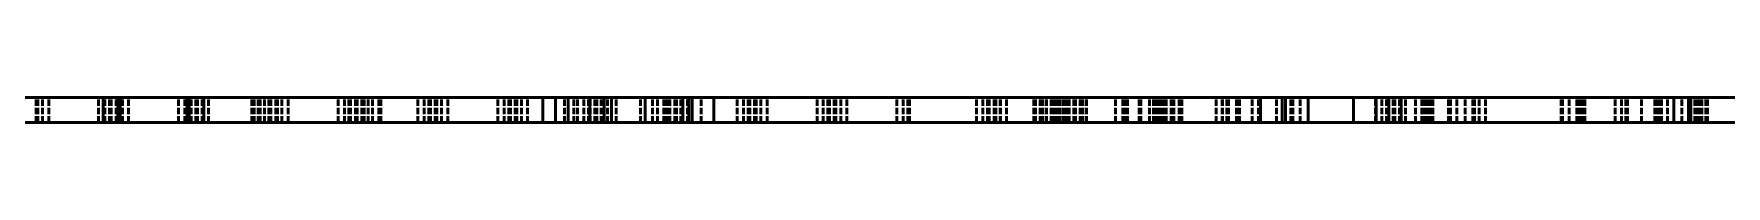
# Model space of a CAD drawing. Header units: millimetres. Extents: x -25 to 356, y -34 to 274.
# Drawn here: x 158.8 to 259.8, y -10.1 to -8.6 of the extents above; entities that cross this region are included whole.
import ezdxf

# ---------------------------------------------------------------- set-up
doc = ezdxf.new("R2010")
doc.units = ezdxf.units.MM
doc.linetypes.add('Continuous2', pattern=[0])
doc.linetypes.add('DASHED', pattern=[0.5, 0.375, -0.125])
doc.layers.add('Unnamed Level 1000', color=1, linetype='Continuous')

msp = doc.modelspace()

# ---------------------------------------------------------------- linework, layer by layer
at = {"layer": 'Unnamed Level 1000', "color": 1, "linetype": 'Continuous2', "lineweight": 50, "true_color": 0xff0000}
for p, q in [((31, -8.6), (189.22, -8.6)), ((189.22, -10.1), (189.22, -8.6)), ((189.22, -8.6), (190.72, -8.6)), ((189.97, -10.1), (189.97, -8.6)), ((190.72, -10.1), (190.72, -8.6)), ((190.72, -8.6), (193.32, -8.6)), ((192.02, -10.1), (192.02, -8.6)), ((193.32, -10.1), (193.32, -8.6)), ((193.32, -8.6), (195.32, -8.6)), ((195.32, -10.1), (195.32, -8.6)), ((195.32, -10.1), (195.32, -8.6)), ((195.32, -8.6), (197.92, -8.6)), ((197.57, -10.1), (197.57, -8.6)), ((197.92, -10.1), (197.92, -8.6)), ((199.42, -8.6), (197.92, -8.6)), ((198.12, -10.1), (198.12, -8.6)), ((199.42, -10.1), (199.42, -8.6)), ((199.42, -10.1), (199.42, -8.6)), ((199.42, -8.6), (232.04, -8.6)), ((232.04, -10.1), (232.04, -8.6)), ((232.04, -10.1), (232.04, -8.6)), ((232.04, -8.6), (233.54, -8.6)), ((233.33, -10.1), (233.33, -8.6)), ((233.54, -10.1), (233.54, -8.6)), ((233.54, -8.6), (238.94, -8.6)), ((234.89, -10.1), (234.89, -8.6)), ((237.59, -10.1), (237.59, -8.6)), ((238.94, -10.1), (238.94, -8.6)), ((238.94, -8.6), (240.44, -8.6)), ((239.69, -10.1), (239.69, -8.6)), ((240.44, -10.1), (240.44, -8.6)), ((240.44, -8.6), (281.22, -8.6)), ((31, -10.1), (189.22, -10.1)), ((189.22, -10.1), (190.72, -10.1)), ((190.72, -10.1), (193.32, -10.1)), ((193.32, -10.1), (195.32, -10.1)), ((195.32, -10.1), (197.92, -10.1)), ((199.42, -10.1), (197.92, -10.1)), ((199.42, -10.1), (232.04, -10.1)), ((232.04, -10.1), (233.54, -10.1)), ((238.94, -10.1), (233.54, -10.1)), ((238.94, -10.1), (240.44, -10.1)), ((240.44, -10.1), (281.22, -10.1))]:
    msp.add_line(p, q, dxfattribs=at)
at = {"layer": 'Unnamed Level 1000', "color": 1, "linetype": 'DASHED', "lineweight": 50, "true_color": 0xff0000}
for p, q in [((83.26, -8.6), (162.99, -8.6)), ((162.99, -8.6), (83.26, -8.6)), ((189.22, -8.6), (141.61, -8.6)), ((162.71, -8.6), (150.21, -8.6)), ((150.21, -8.6), (162.71, -8.6)), ((167.48, -8.6), (154.98, -8.6)), ((154.98, -8.6), (167.48, -8.6)), ((158.99, -10.1), (158.99, -8.6)), ((158.99, -10.1), (158.99, -8.6)), ((159.74, -8.6), (158.99, -8.6)), ((158.99, -10.1), (158.99, -8.6)), ((158.99, -8.6), (159.74, -8.6)), ((158.99, -10.1), (158.99, -8.6)), ((158.99, -10.1), (158.99, -8.6)), ((159.74, -8.6), (158.99, -8.6)), ((158.99, -10.1), (158.99, -8.6)), ((158.99, -8.6), (159.74, -8.6)), ((159.09, -10.1), (159.09, -8.6)), ((159.09, -10.1), (159.09, -8.6)), ((159.36, -10.1), (159.36, -8.6)), ((159.36, -10.1), (159.36, -8.6)), ((172.24, -8.6), (159.74, -8.6)), ((159.74, -10.1), (159.74, -8.6)), ((159.74, -10.1), (159.74, -8.6)), ((159.74, -10.1), (159.74, -8.6)), ((159.74, -8.6), (172.24, -8.6)), ((172.24, -8.6), (159.74, -8.6)), ((159.74, -10.1), (159.74, -8.6)), ((159.74, -10.1), (159.74, -8.6)), ((159.74, -10.1), (159.74, -8.6)), ((159.74, -8.6), (172.24, -8.6)), ((162.71, -10.1), (162.71, -8.6)), ((162.71, -10.1), (162.71, -8.6)), ((163.46, -8.6), (162.71, -8.6)), ((162.71, -10.1), (162.71, -8.6)), ((162.71, -8.6), (163.46, -8.6)), ((162.99, -10.1), (162.99, -8.6)), ((162.99, -10.1), (162.99, -8.6)), ((162.99, -8.6), (163.99, -8.6)), ((162.99, -8.6), (162.99, -10.1)), ((162.99, -8.6), (162.99, -10.1)), ((163.99, -8.6), (162.99, -8.6)), ((163.09, -10.1), (163.09, -8.6)), ((163.36, -10.1), (163.36, -8.6)), ((163.46, -10.1), (163.46, -8.6)), ((163.46, -10.1), (163.46, -8.6)), ((163.46, -10.1), (163.46, -8.6)), ((163.75, -10.1), (163.75, -8.6)), ((163.75, -10.1), (163.75, -8.6)), ((164.5, -8.6), (163.75, -8.6)), ((163.75, -10.1), (163.75, -8.6)), ((163.75, -8.6), (164.5, -8.6)), ((163.85, -10.1), (163.85, -8.6)), ((163.86, -10.1), (163.86, -8.6)), ((163.86, -8.6), (163.86, -10.1)), ((163.99, -8.6), (163.99, -10.1)), ((163.99, -10.1), (163.99, -8.6)), ((164.13, -10.1), (164.13, -8.6)), ((177, -8.6), (164.5, -8.6)), ((164.5, -10.1), (164.5, -8.6)), ((164.5, -10.1), (164.5, -8.6)), ((164.5, -10.1), (164.5, -8.6)), ((164.5, -8.6), (177, -8.6)), ((167.48, -10.1), (167.48, -8.6)), ((167.48, -10.1), (167.48, -8.6)), ((168.23, -8.6), (167.48, -8.6)), ((167.48, -10.1), (167.48, -8.6)), ((167.48, -8.6), (168.23, -8.6)), ((167.85, -10.1), (167.85, -8.6)), ((167.99, -10.1), (167.99, -8.6)), ((167.99, -8.6), (168.99, -8.6)), ((167.99, -8.6), (167.99, -10.1)), ((168.99, -8.6), (167.99, -8.6)), ((168.12, -8.6), (168.12, -10.1)), ((168.12, -10.1), (168.12, -8.6)), ((168.13, -10.1), (168.13, -8.6)), ((168.23, -10.1), (168.23, -8.6)), ((168.23, -10.1), (168.23, -8.6)), ((168.23, -10.1), (168.23, -8.6)), ((168.51, -10.1), (168.51, -8.6)), ((168.51, -10.1), (168.51, -8.6)), ((169.26, -8.6), (168.51, -8.6)), ((168.51, -10.1), (168.51, -8.6)), ((168.51, -8.6), (169.26, -8.6)), ((168.61, -10.1), (168.61, -8.6)), ((168.89, -10.1), (168.89, -8.6)), ((168.99, -8.6), (168.99, -10.1)), ((168.99, -8.6), (168.99, -10.1)), ((168.99, -8.6), (256.71, -8.6)), ((168.99, -10.1), (168.99, -8.6)), ((168.99, -10.1), (168.99, -8.6)), ((256.71, -8.6), (168.99, -8.6)), ((169.26, -10.1), (169.26, -8.6)), ((181.76, -8.6), (169.26, -8.6)), ((169.26, -10.1), (169.26, -8.6)), ((169.26, -10.1), (169.26, -8.6)), ((169.26, -8.6), (181.76, -8.6)), ((171.86, -10.1), (171.86, -8.6)), ((171.86, -10.1), (171.86, -8.6)), ((172.86, -8.6), (171.86, -8.6)), ((171.86, -10.1), (171.86, -8.6)), ((171.86, -8.6), (172.86, -8.6)), ((172, -10.1), (172, -8.6)), ((172.24, -10.1), (172.24, -8.6)), ((172.24, -10.1), (172.24, -8.6)), ((172.99, -8.6), (172.24, -8.6)), ((172.24, -10.1), (172.24, -8.6)), ((172.24, -8.6), (172.99, -8.6)), ((172.24, -10.1), (172.24, -8.6)), ((172.24, -10.1), (172.24, -8.6)), ((172.99, -8.6), (172.24, -8.6)), ((172.24, -10.1), (172.24, -8.6)), ((172.24, -8.6), (172.99, -8.6)), ((172.36, -10.1), (172.36, -8.6)), ((172.61, -10.1), (172.61, -8.6)), ((172.61, -10.1), (172.61, -8.6)), ((178.56, -8.6), (172.86, -8.6)), ((172.86, -10.1), (172.86, -8.6)), ((172.86, -10.1), (172.86, -8.6)), ((172.86, -10.1), (172.86, -8.6)), ((172.86, -8.6), (178.56, -8.6)), ((172.89, -10.1), (172.89, -8.6)), ((172.89, -10.1), (172.89, -8.6)), ((172.99, -10.1), (172.99, -8.6)), ((172.99, -10.1), (172.99, -8.6)), ((172.99, -10.1), (172.99, -8.6)), ((172.99, -10.1), (172.99, -8.6)), ((172.99, -10.1), (172.99, -8.6)), ((172.99, -10.1), (172.99, -8.6)), ((173.28, -10.1), (173.28, -8.6)), ((173.28, -10.1), (173.28, -8.6)), ((174.03, -8.6), (173.28, -8.6)), ((173.28, -10.1), (173.28, -8.6)), ((173.28, -8.6), (174.03, -8.6)), ((173.38, -10.1), (173.38, -8.6)), ((173.65, -10.1), (173.65, -8.6)), ((186.53, -8.6), (174.03, -8.6)), ((174.03, -10.1), (174.03, -8.6)), ((174.03, -10.1), (174.03, -8.6)), ((174.03, -10.1), (174.03, -8.6)), ((174.03, -8.6), (186.53, -8.6)), ((177, -10.1), (177, -8.6)), ((177, -10.1), (177, -8.6)), ((177.75, -8.6), (177, -8.6)), ((177, -10.1), (177, -8.6)), ((177, -8.6), (177.75, -8.6)), ((177.38, -10.1), (177.38, -8.6)), ((177.65, -10.1), (177.65, -8.6)), ((177.75, -10.1), (177.75, -8.6)), ((177.75, -10.1), (177.75, -8.6)), ((177.75, -10.1), (177.75, -8.6)), ((178.04, -10.1), (178.04, -8.6)), ((178.04, -10.1), (178.04, -8.6)), ((178.79, -8.6), (178.04, -8.6)), ((178.04, -10.1), (178.04, -8.6)), ((178.04, -8.6), (178.79, -8.6)), ((178.14, -10.1), (178.14, -8.6)), ((178.41, -10.1), (178.41, -8.6)), ((178.56, -10.1), (178.56, -8.6)), ((178.56, -10.1), (178.56, -8.6)), ((179.56, -8.6), (178.56, -8.6)), ((178.56, -10.1), (178.56, -8.6)), ((178.56, -8.6), (179.56, -8.6)), ((178.79, -10.1), (178.79, -8.6)), ((191.29, -8.6), (178.79, -8.6)), ((178.79, -10.1), (178.79, -8.6)), ((178.79, -10.1), (178.79, -8.6)), ((178.79, -8.6), (191.29, -8.6)), ((179.06, -10.1), (179.06, -8.6)), ((179.43, -10.1), (179.43, -8.6)), ((179.56, -10.1), (179.56, -8.6)), ((179.56, -10.1), (179.56, -8.6)), ((179.56, -10.1), (179.56, -8.6)), ((181.76, -10.1), (181.76, -8.6)), ((181.76, -10.1), (181.76, -8.6)), ((182.51, -8.6), (181.76, -8.6)), ((181.76, -10.1), (181.76, -8.6)), ((181.76, -8.6), (182.51, -8.6)), ((182.14, -10.1), (182.14, -8.6)), ((182.41, -10.1), (182.41, -8.6)), ((182.51, -10.1), (182.51, -8.6)), ((182.51, -10.1), (182.51, -8.6)), ((182.51, -10.1), (182.51, -8.6)), ((182.8, -10.1), (182.8, -8.6)), ((182.8, -10.1), (182.8, -8.6)), ((183.55, -8.6), (182.8, -8.6)), ((182.8, -10.1), (182.8, -8.6)), ((182.8, -8.6), (183.55, -8.6)), ((182.9, -10.1), (182.9, -8.6)), ((183.18, -10.1), (183.18, -8.6)), ((196.05, -8.6), (183.55, -8.6)), ((183.55, -10.1), (183.55, -8.6)), ((183.55, -10.1), (183.55, -8.6)), ((183.55, -10.1), (183.55, -8.6)), ((183.55, -8.6), (196.05, -8.6)), ((186.53, -10.1), (186.53, -8.6)), ((186.53, -10.1), (186.53, -8.6)), ((187.28, -8.6), (186.53, -8.6)), ((186.53, -10.1), (186.53, -8.6)), ((186.53, -8.6), (187.28, -8.6)), ((186.9, -10.1), (186.9, -8.6)), ((187.18, -10.1), (187.18, -8.6)), ((187.28, -10.1), (187.28, -8.6)), ((187.28, -10.1), (187.28, -8.6)), ((187.28, -10.1), (187.28, -8.6)), ((187.56, -10.1), (187.56, -8.6)), ((187.56, -10.1), (187.56, -8.6)), ((188.31, -8.6), (187.56, -8.6)), ((187.56, -10.1), (187.56, -8.6)), ((187.56, -8.6), (188.31, -8.6)), ((187.56, -10.1), (187.56, -8.6)), ((187.56, -10.1), (187.56, -8.6)), ((188.31, -8.6), (187.56, -8.6)), ((187.56, -10.1), (187.56, -8.6)), ((187.56, -8.6), (188.31, -8.6)), ((187.66, -10.1), (187.66, -8.6)), ((187.66, -10.1), (187.66, -8.6)), ((187.94, -10.1), (187.94, -8.6)), ((187.94, -10.1), (187.94, -8.6)), ((200.81, -8.6), (188.31, -8.6)), ((188.31, -10.1), (188.31, -8.6)), ((188.31, -10.1), (188.31, -8.6)), ((188.31, -10.1), (188.31, -8.6)), ((188.31, -8.6), (200.81, -8.6)), ((188.31, -10.1), (188.31, -8.6)), ((200.81, -8.6), (188.31, -8.6)), ((188.31, -10.1), (188.31, -8.6)), ((188.31, -10.1), (188.31, -8.6)), ((188.31, -8.6), (200.81, -8.6)), ((189.22, -10.1), (189.22, -8.6)), ((189.22, -10.1), (189.22, -8.6)), ((189.22, -8.6), (190.72, -8.6)), ((190.52, -10.1), (190.52, -8.6)), ((190.72, -10.1), (190.72, -8.6)), ((190.72, -10.1), (190.72, -8.6)), ((190.72, -10.1), (190.72, -8.6)), ((190.72, -10.1), (190.72, -8.6)), ((190.72, -10.1), (190.72, -8.6)), ((193.32, -8.6), (190.72, -8.6)), ((191.07, -10.1), (191.07, -8.6)), ((191.29, -10.1), (191.29, -8.6)), ((191.29, -10.1), (191.29, -8.6)), ((192.04, -8.6), (191.29, -8.6)), ((191.29, -10.1), (191.29, -8.6)), ((191.29, -8.6), (192.04, -8.6)), ((191.66, -10.1), (191.66, -8.6)), ((191.94, -10.1), (191.94, -8.6)), ((192.04, -10.1), (192.04, -8.6)), ((192.04, -10.1), (192.04, -8.6)), ((192.04, -10.1), (192.04, -8.6)), ((192.33, -10.1), (192.33, -8.6)), ((192.33, -10.1), (192.33, -8.6)), ((193.08, -8.6), (192.33, -8.6)), ((192.33, -10.1), (192.33, -8.6)), ((192.33, -8.6), (193.08, -8.6)), ((192.33, -10.1), (192.33, -8.6)), ((192.33, -10.1), (192.33, -8.6)), ((193.08, -8.6), (192.33, -8.6)), ((192.33, -10.1), (192.33, -8.6)), ((192.33, -8.6), (193.08, -8.6)), ((192.43, -10.1), (192.43, -8.6)), ((192.43, -10.1), (192.43, -8.6)), ((192.7, -10.1), (192.7, -8.6)), ((192.7, -10.1), (192.7, -8.6)), ((195.77, -8.6), (192.87, -8.6)), ((192.87, -8.6), (192.87, -10.1)), ((192.87, -10.1), (192.87, -8.6)), ((192.87, -8.6), (195.77, -8.6)), ((195.77, -8.6), (192.87, -8.6)), ((192.87, -8.6), (192.87, -10.1)), ((192.87, -10.1), (192.87, -8.6)), ((192.87, -8.6), (195.77, -8.6)), ((193.08, -10.1), (193.08, -8.6)), ((205.58, -8.6), (193.08, -8.6)), ((193.08, -10.1), (193.08, -8.6)), ((193.08, -10.1), (193.08, -8.6)), ((193.08, -8.6), (205.58, -8.6)), ((205.58, -8.6), (193.08, -8.6)), ((193.08, -10.1), (193.08, -8.6)), ((193.08, -10.1), (193.08, -8.6)), ((193.08, -10.1), (193.08, -8.6)), ((193.08, -8.6), (205.58, -8.6)), ((193.32, -10.1), (193.32, -8.6)), ((193.32, -10.1), (193.32, -8.6)), ((195.32, -8.6), (193.32, -8.6)), ((193.6, -10.1), (193.6, -8.6)), ((193.6, -10.1), (193.6, -8.6)), ((193.6, -10.1), (193.6, -8.6)), ((193.6, -10.1), (193.6, -8.6)), ((195.05, -10.1), (195.05, -8.6)), ((195.05, -10.1), (195.05, -8.6)), ((195.05, -10.1), (195.05, -8.6)), ((195.05, -10.1), (195.05, -8.6)), ((195.32, -10.1), (195.32, -8.6)), ((197.92, -8.6), (195.32, -8.6)), ((195.77, -10.1), (195.77, -8.6)), ((195.77, -10.1), (195.77, -8.6)), ((195.77, -10.1), (195.77, -8.6)), ((195.77, -10.1), (195.77, -8.6)), ((196.05, -10.1), (196.05, -8.6)), ((196.05, -10.1), (196.05, -8.6)), ((196.8, -8.6), (196.05, -8.6)), ((196.05, -10.1), (196.05, -8.6)), ((196.05, -8.6), (196.8, -8.6)), ((196.43, -10.1), (196.43, -8.6)), ((196.62, -10.1), (196.62, -8.6)), ((196.7, -10.1), (196.7, -8.6)), ((196.8, -10.1), (196.8, -8.6)), ((196.8, -10.1), (196.8, -8.6)), ((196.8, -10.1), (196.8, -8.6)), ((197.09, -10.1), (197.09, -8.6)), ((197.09, -10.1), (197.09, -8.6)), ((197.84, -8.6), (197.09, -8.6)), ((197.09, -10.1), (197.09, -8.6)), ((197.09, -8.6), (197.84, -8.6)), ((197.19, -10.1), (197.19, -8.6)), ((197.46, -10.1), (197.46, -8.6)), ((197.84, -10.1), (197.84, -8.6)), ((210.34, -8.6), (197.84, -8.6)), ((197.84, -10.1), (197.84, -8.6)), ((197.84, -10.1), (197.84, -8.6)), ((197.84, -8.6), (210.34, -8.6)), ((197.92, -10.1), (197.92, -8.6)), ((197.92, -10.1), (197.92, -8.6)), ((197.92, -10.1), (197.92, -8.6)), ((199.42, -8.6), (197.92, -8.6)), ((197.92, -10.1), (197.92, -8.6)), ((197.92, -10.1), (197.92, -8.6)), ((198.67, -10.1), (198.67, -8.6)), ((218.94, -8.6), (199.42, -8.6)), ((199.42, -10.1), (199.42, -8.6)), ((200.81, -10.1), (200.81, -8.6)), ((200.81, -10.1), (200.81, -8.6)), ((201.56, -8.6), (200.81, -8.6)), ((200.81, -10.1), (200.81, -8.6)), ((200.81, -8.6), (201.56, -8.6)), ((200.81, -10.1), (200.81, -8.6)), ((200.81, -10.1), (200.81, -8.6)), ((201.56, -8.6), (200.81, -8.6)), ((200.81, -10.1), (200.81, -8.6)), ((200.81, -8.6), (201.56, -8.6)), ((201.19, -10.1), (201.19, -8.6)), ((201.19, -10.1), (201.19, -8.6)), ((201.46, -10.1), (201.46, -8.6)), ((201.46, -10.1), (201.46, -8.6)), ((201.56, -10.1), (201.56, -8.6)), ((201.56, -10.1), (201.56, -8.6)), ((201.56, -10.1), (201.56, -8.6)), ((201.56, -10.1), (201.56, -8.6)), ((201.56, -10.1), (201.56, -8.6)), ((201.56, -10.1), (201.56, -8.6)), ((201.85, -10.1), (201.85, -8.6)), ((201.85, -10.1), (201.85, -8.6)), ((202.6, -8.6), (201.85, -8.6)), ((201.85, -10.1), (201.85, -8.6)), ((201.85, -8.6), (202.6, -8.6)), ((201.95, -10.1), (201.95, -8.6)), ((202.23, -10.1), (202.23, -8.6)), ((215.1, -8.6), (202.6, -8.6)), ((202.6, -10.1), (202.6, -8.6)), ((202.6, -10.1), (202.6, -8.6)), ((202.6, -10.1), (202.6, -8.6)), ((202.6, -8.6), (215.1, -8.6)), ((205.58, -10.1), (205.58, -8.6)), ((205.58, -10.1), (205.58, -8.6)), ((206.33, -8.6), (205.58, -8.6)), ((205.58, -10.1), (205.58, -8.6)), ((205.58, -8.6), (206.33, -8.6)), ((205.58, -10.1), (205.58, -8.6)), ((205.58, -10.1), (205.58, -8.6)), ((206.33, -8.6), (205.58, -8.6)), ((205.58, -10.1), (205.58, -8.6)), ((205.58, -8.6), (206.33, -8.6)), ((205.95, -10.1), (205.95, -8.6)), ((205.95, -10.1), (205.95, -8.6)), ((206.23, -10.1), (206.23, -8.6)), ((206.23, -10.1), (206.23, -8.6)), ((206.33, -10.1), (206.33, -8.6)), ((206.33, -10.1), (206.33, -8.6)), ((206.33, -10.1), (206.33, -8.6)), ((206.33, -10.1), (206.33, -8.6)), ((206.33, -10.1), (206.33, -8.6)), ((206.33, -10.1), (206.33, -8.6)), ((206.61, -10.1), (206.61, -8.6)), ((206.61, -10.1), (206.61, -8.6)), ((207.36, -8.6), (206.61, -8.6)), ((206.61, -10.1), (206.61, -8.6)), ((206.61, -8.6), (207.36, -8.6)), ((206.61, -10.1), (206.61, -8.6)), ((206.61, -10.1), (206.61, -8.6)), ((207.36, -8.6), (206.61, -8.6)), ((206.61, -10.1), (206.61, -8.6)), ((206.61, -8.6), (207.36, -8.6)), ((206.71, -10.1), (206.71, -8.6)), ((206.71, -10.1), (206.71, -8.6)), ((206.99, -10.1), (206.99, -8.6)), ((206.99, -10.1), (206.99, -8.6)), ((207.36, -10.1), (207.36, -8.6)), ((219.86, -8.6), (207.36, -8.6)), ((207.36, -10.1), (207.36, -8.6)), ((207.36, -10.1), (207.36, -8.6)), ((207.36, -8.6), (219.86, -8.6)), ((219.86, -8.6), (207.36, -8.6)), ((207.36, -10.1), (207.36, -8.6)), ((207.36, -10.1), (207.36, -8.6)), ((207.36, -10.1), (207.36, -8.6)), ((207.36, -8.6), (211.09, -8.6)), ((210.34, -10.1), (210.34, -8.6)), ((210.34, -10.1), (210.34, -8.6)), ((211.09, -8.6), (210.34, -8.6)), ((210.34, -10.1), (210.34, -8.6)), ((210.34, -8.6), (211.09, -8.6)), ((210.71, -10.1), (210.71, -8.6)), ((210.99, -10.1), (210.99, -8.6)), ((211.09, -10.1), (211.09, -8.6)), ((211.09, -10.1), (211.09, -8.6)), ((211.09, -10.1), (211.09, -8.6)), ((211.09, -8.6), (215.85, -8.6)), ((215.1, -10.1), (215.1, -8.6)), ((215.1, -10.1), (215.1, -8.6)), ((215.85, -8.6), (215.1, -8.6)), ((215.1, -10.1), (215.1, -8.6)), ((215.1, -8.6), (215.85, -8.6)), ((215.48, -10.1), (215.48, -8.6)), ((215.75, -10.1), (215.75, -8.6)), ((215.85, -10.1), (215.85, -8.6)), ((215.85, -10.1), (215.85, -8.6)), ((215.85, -10.1), (215.85, -8.6)), ((215.85, -8.6), (216.14, -8.6)), ((216.14, -10.1), (216.14, -8.6)), ((216.14, -10.1), (216.14, -8.6)), ((216.89, -8.6), (216.14, -8.6)), ((216.14, -10.1), (216.14, -8.6)), ((216.14, -8.6), (216.89, -8.6)), ((216.14, -10.1), (216.14, -8.6)), ((216.14, -10.1), (216.14, -8.6)), ((216.89, -8.6), (216.14, -8.6)), ((216.14, -10.1), (216.14, -8.6)), ((216.14, -8.6), (216.89, -8.6)), ((216.14, -8.6), (216.14, -8.6)), ((216.14, -8.6), (218.52, -8.6)), ((216.24, -10.1), (216.24, -8.6)), ((216.24, -10.1), (216.24, -8.6)), ((216.51, -10.1), (216.51, -8.6)), ((216.52, -10.1), (216.52, -8.6)), ((216.89, -10.1), (216.89, -8.6)), ((229.39, -8.6), (216.89, -8.6)), ((216.89, -10.1), (216.89, -8.6)), ((216.89, -10.1), (216.89, -8.6)), ((216.89, -8.6), (229.39, -8.6)), ((216.89, -10.1), (216.89, -8.6)), ((229.39, -8.6), (216.89, -8.6)), ((216.89, -10.1), (216.89, -8.6)), ((216.89, -10.1), (216.89, -8.6)), ((216.89, -8.6), (229.39, -8.6)), ((218.52, -10.1), (218.52, -8.6)), ((218.52, -10.1), (218.52, -8.6)), ((219.05, -8.6), (218.52, -8.6)), ((218.52, -10.1), (218.52, -8.6)), ((218.52, -8.6), (219.27, -8.6)), ((218.52, -8.6), (219.86, -8.6)), ((218.62, -10.1), (218.62, -8.6)), ((218.9, -10.1), (218.9, -8.6)), ((218.94, -10.1), (218.94, -8.6)), ((220.44, -8.6), (218.94, -8.6)), ((219.05, -10.1), (219.05, -8.6)), ((219.05, -10.1), (219.05, -8.6)), ((220.05, -8.6), (219.05, -8.6)), ((219.05, -10.1), (219.05, -8.6)), ((219.27, -10.1), (219.27, -8.6)), ((219.27, -10.1), (219.27, -8.6)), ((219.27, -8.6), (220.02, -8.6)), ((219.55, -10.1), (219.55, -8.6)), ((219.69, -10.1), (219.69, -8.6)), ((219.86, -10.1), (219.86, -8.6)), ((219.86, -10.1), (219.86, -8.6)), ((220.61, -8.6), (219.86, -8.6)), ((219.86, -10.1), (219.86, -8.6)), ((219.86, -8.6), (220.61, -8.6)), ((219.86, -10.1), (219.86, -8.6)), ((219.86, -10.1), (219.86, -8.6)), ((220.61, -8.6), (219.86, -8.6)), ((219.86, -10.1), (219.86, -8.6)), ((219.86, -8.6), (219.91, -8.6)), ((219.91, -10.1), (219.91, -8.6)), ((219.91, -10.1), (219.91, -8.6)), ((219.91, -8.6), (220.44, -8.6)), ((219.91, -10.1), (219.91, -8.6)), ((220.02, -10.1), (220.02, -8.6)), ((220.02, -8.6), (220.05, -8.6)), ((225.85, -8.6), (220.05, -8.6)), ((220.05, -10.1), (220.05, -8.6)), ((220.05, -10.1), (220.05, -8.6)), ((220.05, -10.1), (220.05, -8.6)), ((220.05, -8.6), (225.85, -8.6)), ((220.24, -10.1), (220.24, -8.6)), ((220.36, -10.1), (220.36, -8.6)), ((220.44, -10.1), (220.44, -8.6)), ((220.44, -10.1), (220.44, -8.6)), ((220.44, -10.1), (220.44, -8.6)), ((220.51, -10.1), (220.51, -8.6)), ((220.51, -10.1), (220.51, -8.6)), ((220.61, -10.1), (220.61, -8.6)), ((220.61, -10.1), (220.61, -8.6)), ((220.61, -10.1), (220.61, -8.6)), ((220.61, -10.1), (220.61, -8.6)), ((220.61, -10.1), (220.61, -8.6)), ((221.43, -8.6), (220.61, -8.6)), ((220.62, -10.1), (220.62, -8.6)), ((220.9, -10.1), (220.9, -8.6)), ((220.9, -10.1), (220.9, -8.6)), ((221.65, -8.6), (220.9, -8.6)), ((220.9, -10.1), (220.9, -8.6)), ((220.9, -8.6), (221.65, -8.6)), ((220.94, -10.1), (220.94, -8.6)), ((221, -10.1), (221, -8.6)), ((221.28, -10.1), (221.28, -8.6)), ((221.43, -10.1), (221.43, -8.6)), ((224.85, -8.6), (221.43, -8.6)), ((221.43, -10.1), (221.43, -8.6)), ((221.43, -10.1), (221.43, -8.6)), ((254.78, -8.6), (221.65, -8.6)), ((221.65, -10.1), (221.65, -8.6)), ((221.65, -10.1), (221.65, -8.6)), ((221.65, -10.1), (221.65, -8.6)), ((221.65, -8.6), (223.39, -8.6)), ((223.39, -10.1), (223.39, -8.6)), ((223.39, -10.1), (223.39, -8.6)), ((223.39, -8.6), (223.87, -8.6)), ((223.83, -10.1), (223.83, -8.6)), ((223.87, -10.1), (223.87, -8.6)), ((223.87, -8.6), (224.81, -8.6)), ((223.94, -10.1), (223.94, -8.6)), ((224.1, -10.1), (224.1, -8.6)), ((224.81, -10.1), (224.81, -8.6)), ((224.81, -10.1), (224.81, -8.6)), ((224.81, -8.6), (230.61, -8.6)), ((224.85, -10.1), (224.85, -8.6)), ((225.66, -8.6), (224.85, -8.6)), ((224.91, -10.1), (224.91, -8.6)), ((225.41, -10.1), (225.41, -8.6)), ((225.66, -10.1), (225.66, -8.6)), ((225.66, -10.1), (225.66, -8.6)), ((226, -8.6), (225.66, -8.6)), ((225.66, -10.1), (225.66, -8.6)), ((225.66, -8.6), (226.41, -8.6)), ((225.66, -10.1), (225.66, -8.6)), ((225.66, -10.1), (225.66, -8.6)), ((226.41, -8.6), (225.66, -8.6)), ((225.66, -10.1), (225.66, -8.6)), ((225.66, -10.1), (225.66, -8.6)), ((225.76, -10.1), (225.76, -8.6)), ((225.84, -10.1), (225.84, -8.6)), ((225.84, -10.1), (225.84, -8.6)), ((225.84, -8.6), (226.37, -8.6)), ((225.84, -10.1), (225.84, -8.6)), ((227.34, -8.6), (225.84, -8.6)), ((225.85, -10.1), (225.85, -8.6)), ((226.85, -8.6), (225.85, -8.6)), ((225.85, -10.1), (225.85, -8.6)), ((225.85, -10.1), (225.85, -8.6)), ((225.85, -8.6), (225.87, -8.6)), ((225.87, -10.1), (225.87, -8.6)), ((225.87, -10.1), (225.87, -8.6)), ((225.87, -8.6), (241.3, -8.6)), ((226.21, -8.6), (226, -8.6)), ((226, -10.1), (226, -8.6)), ((226.04, -10.1), (226.04, -8.6)), ((226.04, -10.1), (226.04, -8.6)), ((226.09, -10.1), (226.09, -8.6)), ((226.21, -10.1), (226.21, -8.6)), ((227.19, -8.6), (226.21, -8.6)), ((226.21, -10.1), (226.21, -8.6)), ((226.21, -10.1), (226.21, -8.6)), ((226.37, -10.1), (226.37, -8.6)), ((226.37, -8.6), (226.41, -8.6)), ((226.41, -10.1), (226.41, -8.6)), ((226.41, -10.1), (226.41, -8.6)), ((226.41, -8.6), (257.97, -8.6)), ((226.41, -10.1), (226.41, -8.6)), ((238.91, -8.6), (226.41, -8.6)), ((226.41, -10.1), (226.41, -8.6)), ((226.41, -10.1), (226.41, -8.6)), ((226.41, -8.6), (230.14, -8.6)), ((226.71, -10.1), (226.71, -8.6)), ((226.85, -10.1), (226.85, -8.6)), ((241.3, -8.6), (226.85, -8.6)), ((226.87, -10.1), (226.87, -8.6)), ((227.19, -10.1), (227.19, -8.6)), ((232.99, -8.6), (227.19, -8.6)), ((227.34, -10.1), (227.34, -8.6)), ((227.34, -10.1), (227.34, -8.6)), ((281.22, -8.6), (227.34, -8.6)), ((229.39, -10.1), (229.39, -8.6)), ((229.39, -10.1), (229.39, -8.6)), ((230.14, -8.6), (229.39, -8.6)), ((229.39, -10.1), (229.39, -8.6)), ((229.39, -8.6), (230.14, -8.6)), ((229.39, -10.1), (229.39, -8.6)), ((229.39, -10.1), (229.39, -8.6)), ((230.14, -8.6), (229.39, -8.6)), ((229.39, -10.1), (229.39, -8.6)), ((229.39, -8.6), (230.14, -8.6)), ((229.76, -10.1), (229.76, -8.6)), ((229.77, -10.1), (229.77, -8.6)), ((230.04, -10.1), (230.04, -8.6)), ((230.04, -10.1), (230.04, -8.6)), ((230.14, -10.1), (230.14, -8.6)), ((230.14, -10.1), (230.14, -8.6)), ((230.14, -10.1), (230.14, -8.6)), ((230.14, -10.1), (230.14, -8.6)), ((230.14, -10.1), (230.14, -8.6)), ((230.14, -10.1), (230.14, -8.6)), ((230.14, -8.6), (230.14, -8.6)), ((230.14, -8.6), (232.04, -8.6)), ((230.61, -10.1), (230.61, -8.6)), ((230.61, -8.6), (231.55, -8.6)), ((230.79, -10.1), (230.79, -8.6)), ((231.55, -10.1), (231.55, -8.6)), ((231.55, -10.1), (231.55, -8.6)), ((231.55, -8.6), (232.02, -8.6)), ((231.55, -10.1), (231.55, -8.6)), ((231.93, -10.1), (231.93, -8.6)), ((232.02, -10.1), (232.02, -8.6)), ((232.02, -8.6), (241.83, -8.6)), ((232.04, -8.6), (233.54, -8.6)), ((232.99, -10.1), (232.99, -8.6)), ((232.99, -10.1), (232.99, -8.6)), ((233.93, -8.6), (232.99, -8.6)), ((233.54, -10.1), (233.54, -8.6)), ((233.54, -8.6), (238.91, -8.6)), ((233.86, -10.1), (233.86, -8.6)), ((233.93, -10.1), (233.93, -8.6)), ((234.4, -8.6), (233.93, -8.6)), ((233.97, -10.1), (233.97, -8.6)), ((234.4, -10.1), (234.4, -8.6)), ((234.4, -10.1), (234.4, -8.6)), ((249.98, -8.6), (234.4, -8.6)), ((238.91, -10.1), (238.91, -8.6)), ((238.91, -10.1), (238.91, -8.6)), ((239.66, -8.6), (238.91, -8.6)), ((238.91, -10.1), (238.91, -8.6)), ((238.91, -8.6), (238.94, -8.6)), ((238.94, -10.1), (238.94, -8.6)), ((238.94, -10.1), (238.94, -8.6)), ((238.94, -10.1), (238.94, -8.6)), ((238.94, -8.6), (239.66, -8.6)), ((239.29, -10.1), (239.29, -8.6)), ((239.56, -10.1), (239.56, -8.6)), ((239.66, -10.1), (239.66, -8.6)), ((239.66, -10.1), (239.66, -8.6)), ((239.66, -10.1), (239.66, -8.6)), ((239.95, -10.1), (239.95, -8.6)), ((239.95, -10.1), (239.95, -8.6)), ((240.7, -8.6), (239.95, -8.6)), ((239.95, -10.1), (239.95, -8.6)), ((239.95, -8.6), (240.7, -8.6)), ((239.95, -10.1), (239.95, -8.6)), ((239.95, -10.1), (239.95, -8.6)), ((240.7, -8.6), (239.95, -8.6)), ((239.95, -10.1), (239.95, -8.6)), ((239.95, -8.6), (240.7, -8.6)), ((240.05, -10.1), (240.05, -8.6)), ((240.05, -10.1), (240.05, -8.6)), ((240.33, -10.1), (240.33, -8.6)), ((240.33, -10.1), (240.33, -8.6)), ((253.2, -8.6), (240.7, -8.6)), ((240.7, -10.1), (240.7, -8.6)), ((240.7, -10.1), (240.7, -8.6)), ((240.7, -10.1), (240.7, -8.6)), ((240.7, -8.6), (253.2, -8.6)), ((241.83, -8.6), (240.7, -8.6)), ((240.7, -10.1), (240.7, -8.6)), ((240.7, -10.1), (240.7, -8.6)), ((240.7, -10.1), (240.7, -8.6)), ((240.7, -8.6), (253.2, -8.6)), ((241.3, -10.1), (241.3, -8.6)), ((241.3, -10.1), (241.3, -8.6)), ((242.05, -8.6), (241.3, -8.6)), ((241.3, -10.1), (241.3, -8.6)), ((241.3, -8.6), (242.05, -8.6)), ((241.67, -10.1), (241.67, -8.6)), ((241.83, -10.1), (241.83, -8.6)), ((241.83, -10.1), (241.83, -8.6)), ((241.83, -8.6), (242.33, -8.6)), ((241.83, -10.1), (241.83, -8.6)), ((242.33, -8.6), (241.83, -8.6)), ((241.95, -10.1), (241.95, -8.6)), ((242.05, -10.1), (242.05, -8.6)), ((242.05, -10.1), (242.05, -8.6)), ((242.05, -10.1), (242.05, -8.6)), ((242.08, -10.1), (242.08, -8.6)), ((242.26, -10.1), (242.26, -8.6)), ((242.33, -10.1), (242.33, -8.6)), ((242.33, -10.1), (242.33, -8.6)), ((242.33, -10.1), (242.33, -8.6)), ((243.25, -10.1), (243.25, -8.6)), ((243.25, -10.1), (243.25, -8.6)), ((244.25, -8.6), (243.25, -8.6)), ((243.25, -10.1), (243.25, -8.6)), ((243.25, -8.6), (244.25, -8.6)), ((243.38, -10.1), (243.38, -8.6)), ((243.75, -10.1), (243.75, -8.6)), ((244.25, -10.1), (244.25, -8.6)), ((250.05, -8.6), (244.25, -8.6)), ((244.25, -10.1), (244.25, -8.6)), ((244.25, -10.1), (244.25, -8.6)), ((244.25, -8.6), (250.05, -8.6)), ((244.71, -10.1), (244.71, -8.6)), ((244.71, -10.1), (244.71, -8.6)), ((245.46, -8.6), (244.71, -8.6)), ((244.71, -10.1), (244.71, -8.6)), ((244.71, -8.6), (245.46, -8.6)), ((244.81, -10.1), (244.81, -8.6)), ((245.09, -10.1), (245.09, -8.6)), ((245.46, -10.1), (245.46, -8.6)), ((257.96, -8.6), (245.46, -8.6)), ((245.46, -10.1), (245.46, -8.6)), ((245.46, -10.1), (245.46, -8.6)), ((245.46, -8.6), (257.96, -8.6)), ((250.45, -8.6), (249.98, -8.6)), ((249.98, -10.1), (249.98, -8.6)), ((250.05, -10.1), (250.05, -8.6)), ((251.05, -8.6), (250.05, -8.6)), ((250.05, -10.1), (250.05, -8.6)), ((250.05, -10.1), (250.05, -8.6)), ((250.05, -8.6), (250.07, -8.6)), ((250.07, -10.1), (250.07, -8.6)), ((250.07, -10.1), (250.07, -8.6)), ((250.07, -8.6), (257.97, -8.6)), ((250.07, -10.1), (250.07, -8.6)), ((250.45, -10.1), (250.45, -8.6)), ((251.39, -8.6), (250.45, -8.6)), ((250.45, -10.1), (250.45, -8.6)), ((250.45, -10.1), (250.45, -8.6)), ((250.91, -10.1), (250.91, -8.6)), ((251.05, -10.1), (251.05, -8.6)), ((257.97, -8.6), (251.05, -8.6)), ((251.21, -10.1), (251.21, -8.6)), ((251.39, -10.1), (251.39, -8.6)), ((257.19, -8.6), (251.39, -8.6)), ((253.2, -10.1), (253.2, -8.6)), ((253.2, -10.1), (253.2, -8.6)), ((253.95, -8.6), (253.2, -8.6)), ((253.2, -10.1), (253.2, -8.6)), ((253.2, -8.6), (253.95, -8.6)), ((253.2, -10.1), (253.2, -8.6)), ((253.2, -8.6), (253.21, -8.6)), ((253.21, -10.1), (253.21, -8.6)), ((253.21, -10.1), (253.21, -8.6)), ((253.21, -10.1), (253.21, -8.6)), ((253.21, -8.6), (255.58, -8.6)), ((253.58, -10.1), (253.58, -8.6)), ((253.85, -10.1), (253.85, -8.6)), ((253.95, -10.1), (253.95, -8.6)), ((253.95, -10.1), (253.95, -8.6)), ((253.95, -10.1), (253.95, -8.6)), ((254.78, -10.1), (254.78, -8.6)), ((255.67, -8.6), (254.78, -8.6)), ((254.78, -10.1), (254.78, -8.6)), ((255.58, -10.1), (255.58, -8.6)), ((255.58, -8.6), (256.33, -8.6)), ((255.66, -10.1), (255.66, -8.6)), ((255.67, -10.1), (255.67, -8.6)), ((255.84, -8.6), (255.67, -8.6)), ((255.84, -10.1), (255.84, -8.6)), ((256.33, -8.6), (255.84, -8.6)), ((255.84, -10.1), (255.84, -8.6)), ((255.84, -10.1), (255.84, -8.6)), ((255.96, -10.1), (255.96, -8.6)), ((256.33, -10.1), (256.33, -8.6)), ((256.33, -10.1), (256.33, -8.6)), ((256.33, -10.1), (256.33, -8.6)), ((256.33, -8.6), (256.33, -8.6)), ((256.33, -10.1), (256.33, -8.6)), ((256.33, -10.1), (256.33, -8.6)), ((256.33, -8.6), (256.33, -8.6)), ((256.33, -10.1), (256.33, -8.6)), ((256.33, -10.1), (256.33, -8.6)), ((256.71, -10.1), (256.71, -8.6)), ((256.71, -10.1), (256.71, -8.6)), ((256.71, -8.6), (257.71, -8.6)), ((256.71, -8.6), (256.71, -10.1)), ((256.71, -8.6), (256.71, -10.1)), ((257.71, -8.6), (256.71, -8.6)), ((257.19, -10.1), (257.19, -8.6)), ((257.19, -10.1), (257.19, -8.6)), ((258.17, -8.6), (257.19, -8.6)), ((257.58, -10.1), (257.58, -8.6)), ((257.58, -8.6), (257.58, -10.1)), ((257.71, -8.6), (257.71, -10.1)), ((257.71, -10.1), (257.71, -8.6)), ((257.96, -10.1), (257.96, -8.6)), ((257.96, -10.1), (257.96, -8.6)), ((258.71, -8.6), (257.96, -8.6)), ((257.96, -10.1), (257.96, -8.6)), ((257.96, -8.6), (258.71, -8.6)), ((257.97, -10.1), (257.97, -8.6)), ((257.97, -10.1), (257.97, -8.6)), ((258.72, -8.6), (257.97, -8.6)), ((257.97, -10.1), (257.97, -8.6)), ((257.97, -8.6), (258.72, -8.6)), ((257.97, -10.1), (257.97, -8.6)), ((257.97, -8.6), (258.72, -8.6)), ((258.06, -10.1), (258.06, -8.6)), ((258.17, -10.1), (258.17, -8.6)), ((258.38, -8.6), (258.17, -8.6)), ((258.34, -10.1), (258.34, -8.6)), ((258.34, -10.1), (258.34, -8.6)), ((258.34, -10.1), (258.34, -8.6)), ((258.38, -10.1), (258.38, -8.6)), ((258.38, -10.1), (258.38, -8.6)), ((258.38, -10.1), (258.38, -8.6)), ((258.72, -8.6), (258.38, -8.6)), ((258.61, -10.1), (258.61, -8.6)), ((258.61, -10.1), (258.61, -8.6)), ((258.71, -10.1), (258.71, -8.6)), ((258.71, -10.1), (258.71, -8.6)), ((258.71, -10.1), (258.71, -8.6)), ((258.72, -10.1), (258.72, -8.6)), ((258.72, -10.1), (258.72, -8.6)), ((258.72, -10.1), (258.72, -8.6)), ((258.72, -10.1), (258.72, -8.6)), ((258.72, -10.1), (258.72, -8.6)), ((258.72, -10.1), (258.72, -8.6)), ((162.99, -10.1), (83.26, -10.1)), ((83.26, -10.1), (162.99, -10.1)), ((141.61, -10.1), (189.22, -10.1)), ((162.71, -10.1), (150.21, -10.1)), ((150.21, -10.1), (162.71, -10.1)), ((167.48, -10.1), (154.98, -10.1)), ((154.98, -10.1), (167.48, -10.1)), ((158.99, -10.1), (159.74, -10.1)), ((159.74, -10.1), (158.99, -10.1)), ((158.99, -10.1), (159.74, -10.1)), ((159.74, -10.1), (158.99, -10.1)), ((172.24, -10.1), (159.74, -10.1)), ((159.74, -10.1), (172.24, -10.1)), ((172.24, -10.1), (159.74, -10.1)), ((159.74, -10.1), (172.24, -10.1)), ((162.71, -10.1), (163.46, -10.1)), ((163.46, -10.1), (162.71, -10.1)), ((163.99, -10.1), (162.99, -10.1)), ((162.99, -10.1), (163.99, -10.1)), ((163.75, -10.1), (164.5, -10.1)), ((164.5, -10.1), (163.75, -10.1)), ((177, -10.1), (164.5, -10.1)), ((164.5, -10.1), (177, -10.1)), ((167.48, -10.1), (168.23, -10.1)), ((168.23, -10.1), (167.48, -10.1)), ((168.99, -10.1), (167.99, -10.1)), ((167.99, -10.1), (168.99, -10.1)), ((168.51, -10.1), (169.26, -10.1)), ((169.26, -10.1), (168.51, -10.1)), ((256.71, -10.1), (168.99, -10.1)), ((168.99, -10.1), (256.71, -10.1)), ((181.76, -10.1), (169.26, -10.1)), ((169.26, -10.1), (181.76, -10.1)), ((171.86, -10.1), (172.86, -10.1)), ((172.86, -10.1), (171.86, -10.1)), ((172.24, -10.1), (172.99, -10.1)), ((172.99, -10.1), (172.24, -10.1)), ((172.24, -10.1), (172.99, -10.1)), ((172.99, -10.1), (172.24, -10.1)), ((178.56, -10.1), (172.86, -10.1)), ((172.86, -10.1), (178.56, -10.1)), ((173.28, -10.1), (174.03, -10.1)), ((174.03, -10.1), (173.28, -10.1)), ((186.53, -10.1), (174.03, -10.1)), ((174.03, -10.1), (186.53, -10.1)), ((177, -10.1), (177.75, -10.1)), ((177.75, -10.1), (177, -10.1)), ((178.04, -10.1), (178.79, -10.1)), ((178.79, -10.1), (178.04, -10.1)), ((178.56, -10.1), (179.56, -10.1)), ((179.56, -10.1), (178.56, -10.1)), ((191.29, -10.1), (178.79, -10.1)), ((178.79, -10.1), (191.29, -10.1)), ((181.76, -10.1), (182.51, -10.1)), ((182.51, -10.1), (181.76, -10.1)), ((182.8, -10.1), (183.55, -10.1)), ((183.55, -10.1), (182.8, -10.1)), ((196.05, -10.1), (183.55, -10.1)), ((183.55, -10.1), (196.05, -10.1)), ((186.53, -10.1), (187.28, -10.1)), ((187.28, -10.1), (186.53, -10.1)), ((187.56, -10.1), (188.31, -10.1)), ((188.31, -10.1), (187.56, -10.1)), ((187.56, -10.1), (188.31, -10.1)), ((188.31, -10.1), (187.56, -10.1)), ((200.81, -10.1), (188.31, -10.1)), ((188.31, -10.1), (200.81, -10.1)), ((200.81, -10.1), (188.31, -10.1)), ((188.31, -10.1), (200.81, -10.1)), ((189.22, -10.1), (190.72, -10.1)), ((193.32, -10.1), (190.72, -10.1)), ((191.29, -10.1), (192.04, -10.1)), ((192.04, -10.1), (191.29, -10.1)), ((192.33, -10.1), (193.08, -10.1)), ((193.08, -10.1), (192.33, -10.1)), ((192.33, -10.1), (193.08, -10.1)), ((193.08, -10.1), (192.33, -10.1)), ((195.77, -10.1), (192.87, -10.1)), ((192.87, -10.1), (195.77, -10.1)), ((195.77, -10.1), (192.87, -10.1)), ((192.87, -10.1), (195.77, -10.1)), ((205.58, -10.1), (193.08, -10.1)), ((193.08, -10.1), (205.58, -10.1)), ((205.58, -10.1), (193.08, -10.1)), ((193.08, -10.1), (205.58, -10.1)), ((195.32, -10.1), (193.32, -10.1)), ((197.92, -10.1), (195.32, -10.1)), ((196.05, -10.1), (196.8, -10.1)), ((196.8, -10.1), (196.05, -10.1)), ((197.09, -10.1), (197.84, -10.1)), ((197.84, -10.1), (197.09, -10.1)), ((210.34, -10.1), (197.84, -10.1)), ((197.84, -10.1), (210.34, -10.1)), ((199.42, -10.1), (197.92, -10.1)), ((199.42, -10.1), (218.94, -10.1)), ((200.81, -10.1), (201.56, -10.1)), ((201.56, -10.1), (200.81, -10.1)), ((200.81, -10.1), (201.56, -10.1)), ((201.56, -10.1), (200.81, -10.1)), ((201.85, -10.1), (202.6, -10.1)), ((202.6, -10.1), (201.85, -10.1)), ((215.1, -10.1), (202.6, -10.1)), ((202.6, -10.1), (215.1, -10.1)), ((205.58, -10.1), (206.33, -10.1)), ((206.33, -10.1), (205.58, -10.1)), ((205.58, -10.1), (206.33, -10.1)), ((206.33, -10.1), (205.58, -10.1)), ((206.61, -10.1), (207.36, -10.1)), ((207.36, -10.1), (206.61, -10.1)), ((206.61, -10.1), (207.36, -10.1)), ((207.36, -10.1), (206.61, -10.1)), ((219.86, -10.1), (207.36, -10.1)), ((207.36, -10.1), (219.86, -10.1)), ((219.86, -10.1), (207.36, -10.1)), ((207.36, -10.1), (211.09, -10.1)), ((210.34, -10.1), (211.09, -10.1)), ((211.09, -10.1), (210.34, -10.1)), ((211.09, -10.1), (215.85, -10.1)), ((215.1, -10.1), (215.85, -10.1)), ((215.85, -10.1), (215.1, -10.1)), ((215.85, -10.1), (216.14, -10.1)), ((216.14, -10.1), (216.89, -10.1)), ((216.89, -10.1), (216.14, -10.1)), ((216.14, -10.1), (216.89, -10.1)), ((216.89, -10.1), (216.14, -10.1)), ((216.14, -10.1), (216.14, -10.1)), ((216.14, -10.1), (218.52, -10.1)), ((229.39, -10.1), (216.89, -10.1)), ((216.89, -10.1), (229.39, -10.1)), ((229.39, -10.1), (216.89, -10.1)), ((216.89, -10.1), (229.39, -10.1)), ((218.52, -10.1), (219.05, -10.1)), ((219.27, -10.1), (218.52, -10.1)), ((218.52, -10.1), (219.86, -10.1)), ((220.44, -10.1), (218.94, -10.1)), ((219.05, -10.1), (220.05, -10.1)), ((219.27, -10.1), (220.02, -10.1)), ((219.86, -10.1), (220.61, -10.1)), ((220.61, -10.1), (219.86, -10.1)), ((219.86, -10.1), (220.61, -10.1)), ((219.91, -10.1), (219.86, -10.1)), ((219.91, -10.1), (220.44, -10.1)), ((220.05, -10.1), (220.02, -10.1)), ((225.85, -10.1), (220.05, -10.1)), ((220.05, -10.1), (225.85, -10.1)), ((221.43, -10.1), (220.61, -10.1)), ((220.9, -10.1), (221.65, -10.1)), ((221.65, -10.1), (220.9, -10.1)), ((221.43, -10.1), (224.85, -10.1)), ((254.78, -10.1), (221.65, -10.1)), ((221.65, -10.1), (223.39, -10.1)), ((223.39, -10.1), (223.87, -10.1)), ((224.81, -10.1), (223.87, -10.1)), ((224.81, -10.1), (230.61, -10.1)), ((225.66, -10.1), (224.85, -10.1)), ((225.66, -10.1), (226, -10.1)), ((226.41, -10.1), (225.66, -10.1)), ((225.66, -10.1), (226.41, -10.1)), ((225.84, -10.1), (226.37, -10.1)), ((227.34, -10.1), (225.84, -10.1)), ((225.85, -10.1), (226.85, -10.1)), ((225.87, -10.1), (225.85, -10.1)), ((225.87, -10.1), (241.3, -10.1)), ((226.21, -10.1), (226, -10.1)), ((226.21, -10.1), (227.19, -10.1)), ((226.41, -10.1), (226.37, -10.1)), ((226.41, -10.1), (257.97, -10.1)), ((238.91, -10.1), (226.41, -10.1)), ((226.41, -10.1), (230.14, -10.1)), ((241.3, -10.1), (226.85, -10.1)), ((232.99, -10.1), (227.19, -10.1)), ((281.22, -10.1), (227.34, -10.1)), ((229.39, -10.1), (230.14, -10.1)), ((230.14, -10.1), (229.39, -10.1)), ((229.39, -10.1), (230.14, -10.1)), ((230.14, -10.1), (229.39, -10.1)), ((230.14, -10.1), (230.14, -10.1)), ((230.14, -10.1), (232.04, -10.1)), ((231.55, -10.1), (230.61, -10.1)), ((231.55, -10.1), (232.02, -10.1)), ((232.02, -10.1), (241.83, -10.1)), ((232.04, -10.1), (233.54, -10.1)), ((232.99, -10.1), (233.93, -10.1)), ((233.54, -10.1), (238.91, -10.1)), ((234.4, -10.1), (233.93, -10.1)), ((249.98, -10.1), (234.4, -10.1)), ((238.91, -10.1), (239.66, -10.1)), ((238.94, -10.1), (238.91, -10.1)), ((239.66, -10.1), (238.94, -10.1)), ((239.95, -10.1), (240.7, -10.1)), ((240.7, -10.1), (239.95, -10.1)), ((239.95, -10.1), (240.7, -10.1)), ((240.7, -10.1), (239.95, -10.1)), ((253.2, -10.1), (240.7, -10.1)), ((240.7, -10.1), (253.2, -10.1)), ((241.83, -10.1), (240.7, -10.1)), ((240.7, -10.1), (253.2, -10.1)), ((241.3, -10.1), (242.05, -10.1)), ((242.05, -10.1), (241.3, -10.1)), ((241.83, -10.1), (242.33, -10.1)), ((242.33, -10.1), (241.83, -10.1)), ((243.25, -10.1), (244.25, -10.1)), ((244.25, -10.1), (243.25, -10.1)), ((250.05, -10.1), (244.25, -10.1)), ((244.25, -10.1), (250.05, -10.1)), ((244.71, -10.1), (245.46, -10.1)), ((245.46, -10.1), (244.71, -10.1)), ((257.96, -10.1), (245.46, -10.1)), ((245.46, -10.1), (257.96, -10.1)), ((250.45, -10.1), (249.98, -10.1)), ((250.05, -10.1), (251.05, -10.1)), ((250.07, -10.1), (250.05, -10.1)), ((250.07, -10.1), (257.97, -10.1)), ((250.45, -10.1), (251.39, -10.1)), ((257.97, -10.1), (251.05, -10.1)), ((257.19, -10.1), (251.39, -10.1)), ((253.2, -10.1), (253.95, -10.1)), ((253.95, -10.1), (253.2, -10.1)), ((253.21, -10.1), (253.2, -10.1)), ((253.21, -10.1), (255.58, -10.1)), ((254.78, -10.1), (255.67, -10.1)), ((256.33, -10.1), (255.58, -10.1)), ((255.84, -10.1), (255.67, -10.1)), ((255.84, -10.1), (256.33, -10.1)), ((256.33, -10.1), (256.33, -10.1)), ((256.33, -10.1), (256.33, -10.1)), ((257.71, -10.1), (256.71, -10.1)), ((256.71, -10.1), (257.71, -10.1)), ((257.19, -10.1), (258.17, -10.1)), ((257.96, -10.1), (258.71, -10.1)), ((258.71, -10.1), (257.96, -10.1)), ((257.97, -10.1), (258.72, -10.1)), ((258.72, -10.1), (257.97, -10.1)), ((258.72, -10.1), (257.97, -10.1)), ((258.38, -10.1), (258.17, -10.1)), ((258.38, -10.1), (258.72, -10.1))]:
    msp.add_line(p, q, dxfattribs=at)

doc.saveas('drawing.dxf')
